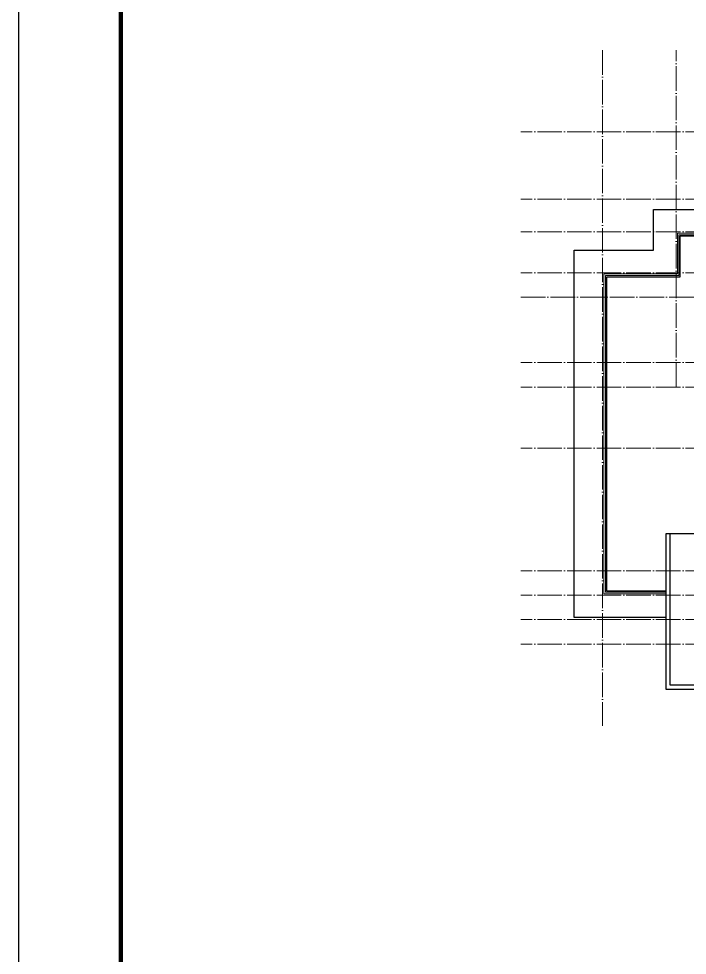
# Model space of a CAD drawing. Extents: x -518115 to 1124316, y -209821 to 1628073.
# Drawn here: x 813614 to 829990, y 201785 to 224729 of the extents above; entities that cross this region are included whole.
import ezdxf

# ---------------------------------------------------------------- set-up
doc = ezdxf.new("R2010")
doc.units = 0
doc.header["$LTSCALE"] = 1000
doc.header["$MEASUREMENT"] = 0
doc.linetypes.add('DOTE', pattern=[2.42, 2, -0.2, 0.02, -0.2])
doc.layers.add('DOTE', color=19, linetype='DOTE', lineweight=9)
doc.layers.add('平面-栏杆', color=135, linetype='Continuous', lineweight=15)
doc.layers.add('ROOF', color=183, linetype='Continuous')
doc.layers.add('图框', color=140, linetype='Continuous')
doc.layers.add('yichutu', color=7, linetype='Continuous', true_color=0xffffff, plot=False)

# ---------------------------------------------------------------- blocks, each defined once
blk = doc.blocks.new('TK')
at = {"layer": '图框'}
blk.add_lwpolyline([(465375, 548714), (549475, 548714), (549475, 489314), (465375, 489314)], close=True, dxfattribs=at)
blk.add_lwpolyline([(465375, 548714), (549475, 548714), (549475, 489314), (465375, 489314)], close=True, dxfattribs=at)
at = {"layer": '图框', "const_width": 100}
blk.add_lwpolyline([(548475, 490314), (548475, 547714), (467875, 547714), (467875, 490314)], close=True, dxfattribs=at)
blk = doc.blocks.new('GDGDGDSDA')
at = {"layer": 'DOTE', "linetype": 'DOTE', "ltscale": 0.3}
for p, q in [((419335, 376108), (419335, 359558)), ((421135, 367858), (421135, 376108)), ((471335, 374108), (417335, 374108)), ((471335, 372458), (417335, 372458)), ((471335, 371658), (417335, 371658)), ((471335, 370658), (417335, 370658)), ((417335, 370059), (471335, 370059)), ((471335, 368458), (417335, 368458)), ((471335, 367858), (417335, 367858)), ((471335, 366358), (417335, 366358)), ((471335, 363358), (417335, 363358)), ((471335, 362758), (417335, 362758)), ((471335, 362158), (417335, 362158)), ((471335, 361558), (417335, 361558))]:
    blk.add_line(p, q, dxfattribs=at)
blk = doc.blocks.new('yct-841-594-84100-59399.9999999999-100-1000.0')
at = {"layer": 'yichutu', "color": 7, "true_color": 0xffffff}
blk.add_lwpolyline([(0, 0), (0, 59400), (84100, 59400), (84100, 0)], close=True, dxfattribs=at)

msp = doc.modelspace()

# ---------------------------------------------------------------- linework, layer by layer
at = {"layer": 'ROOF', "color": 251, "ltscale": 0.8, "true_color": 0x636466}
for points in [[(829466.6, 210057), (827216.6, 210057), (827216.6, 219057), (829166.6, 219057), (829166.6, 220057), (835516.6, 220057)], [(829466.6, 210707), (828016.6, 210707), (828016.6, 218407), (829816.6, 218407), (829816.6, 219407), (835516.6, 219407)]]:
    msp.add_lwpolyline(points, dxfattribs=at)
at = {"layer": 'ROOF', "ltscale": 0.8}
for points in [[(829466.6, 212107), (829466.6, 208307), (851366.6, 208307), (851366.6, 209507), (854466.6, 209507), (854466.6, 208307), (876366.6, 208307), (876366.6, 212107)], [(849316.6, 211307), (831516.6, 211307), (831516.6, 212107), (829466.6, 212107)], [(829566.6, 212107), (829566.6, 208407), (851266.6, 208407), (851266.6, 209607), (854566.6, 209607), (854566.6, 208407), (876266.6, 208407), (876266.6, 212107)]]:
    msp.add_lwpolyline(points, dxfattribs=at)
at = {"layer": '平面-栏杆', "color": 251, "true_color": 0x636466}
for points in [[(829466.6, 210637), (827946.6, 210637), (827946.6, 218477), (829746.6, 218477), (829746.6, 219477), (835516.6, 219477)], [(829466.6, 210677), (827986.6, 210677), (827986.6, 218437), (829786.6, 218437), (829786.6, 219437), (835516.6, 219437)]]:
    msp.add_lwpolyline(points, dxfattribs=at)

# ---------------------------------------------------------------- block references
for name, p in [('TK', (348239.1, -310106.9)), ('GDGDGDSDA', (408581.8, -152151.3))]:
    msp.add_blockref(name, p)
at = {"layer": 'yichutu'}
msp.add_blockref('yct-841-594-84100-59399.9999999999-100-1000.0', (813614.1, 179206.8), dxfattribs=at)

doc.saveas('drawing.dxf')
